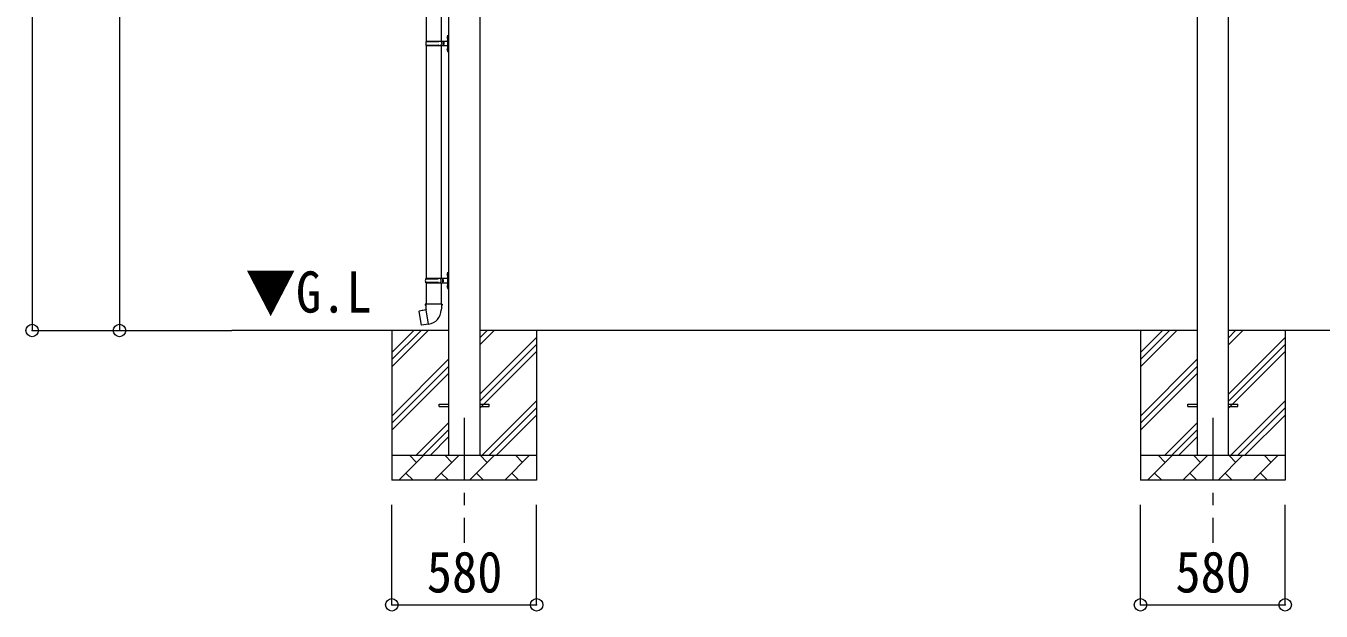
# Model space of a CAD drawing. Units: millimetres at full size, sheet at 1:50. Extents: x -14053 to 14053, y -9700 to 9700.
# Drawn here: x -1522 to 3668, y -6724 to -4380 of the extents above; entities that cross this region are included whole.
import ezdxf
from ezdxf.enums import TextEntityAlignment as Align

# ---------------------------------------------------------------- set-up
doc = ezdxf.new("R2010")
doc.units = ezdxf.units.MM
doc.header["$LTSCALE"] = 50
doc.header["$PDMODE"] = 32
doc.header["$PDSIZE"] = 50
doc.linetypes.add('CHAIN1', pattern=[8, 5, -1, 1, -1])
for name, color, linetype, lineweight in [('0-1_Defpoints', 7, 'CHAIN1', 9), ('0-2_TEXT1', 4, 'Continuous', 9), ('0-3_SHAPE', 7, 'Continuous', 9), ('0-7_PARTS2', 7, 'Continuous', 9), ('0-8_TABLE1', 6, 'Continuous', 9), ('0-9_DIM1', 7, 'Continuous', 9)]:
    doc.layers.add(name, color=color, linetype=linetype, lineweight=lineweight)
doc.styles.add('ＭＳ ゴシック', font='')
doc.styles.get('ＭＳ ゴシック').set_extended_font_data('MS Gothic')

msp = doc.modelspace()

# ---------------------------------------------------------------- linework, layer by layer
at = {"layer": '0-1_Defpoints'}
for p, q in [((234.55, -5950.37), (234.55, -6450.37)), ((3234.55, -5950.37), (3234.55, -6450.37))]:
    msp.add_line(p, q, dxfattribs=at)
at = {"layer": '0-2_TEXT1'}
for p, q in [((3172.05, -2560.02), (3172.05, -6100.37)), ((3297.05, -6100.37), (3297.05, -2560.02)), ((172.05, -2602.87), (172.05, -6100.37)), ((297.05, -2602.87), (297.05, -6100.37)), ((134.55, -5904.87), (134.55, -5895.87)), ((134.55, -5895.87), (172.05, -5895.87)), ((134.55, -5904.87), (172.05, -5904.87)), ((297.05, -5895.87), (334.55, -5895.87)), ((297.05, -5904.87), (334.55, -5904.87)), ((334.55, -5904.87), (334.55, -5895.87)), ((3134.55, -5904.87), (3134.55, -5895.87)), ((3134.55, -5895.87), (3172.05, -5895.87)), ((3134.55, -5904.87), (3172.05, -5904.87)), ((3297.05, -5895.87), (3334.55, -5895.87)), ((3297.05, -5904.87), (3334.55, -5904.87)), ((3334.55, -5904.87), (3334.55, -5895.87))]:
    msp.add_line(p, q, dxfattribs=at)
at = {"layer": '0-3_SHAPE'}
for p, q in [((172.05, -5600.37), (-696.99, -5600.37)), ((-55.45, -5600.37), (-55.45, -6200.37)), ((-55.45, -5688.85), (33.03, -5600.37)), ((-55.45, -5745.42), (89.6, -5600.37)), ((-55.45, -5717.14), (61.31, -5600.37)), ((297.05, -5657.48), (354.15, -5600.37)), ((297.05, -5629.2), (325.87, -5600.37)), ((3172.05, -5600.37), (297.05, -5600.37)), ((524.55, -5600.37), (524.55, -6200.37)), ((2944.55, -5600.37), (2944.55, -6200.37)), ((2944.55, -5688.85), (3033.03, -5600.37)), ((2944.55, -5745.42), (3089.6, -5600.37)), ((2944.55, -5717.14), (3061.31, -5600.37)), ((3297.05, -5657.48), (3354.15, -5600.37)), ((3297.05, -5629.2), (3325.87, -5600.37)), ((6172.05, -5600.37), (3297.05, -5600.37)), ((3524.55, -5600.37), (3524.55, -6200.37)), ((297.05, -5855.47), (524.55, -5627.97)), ((297.05, -5883.76), (524.55, -5656.26)), ((3297.05, -5855.47), (3524.55, -5627.97)), ((3297.05, -5883.76), (3524.55, -5656.26)), ((297.05, -5912.04), (524.55, -5684.54)), ((3297.05, -5912.04), (3524.55, -5684.54)), ((-55.45, -5943.41), (172.05, -5715.91)), ((-55.45, -5971.7), (172.05, -5744.2)), ((2944.55, -5943.41), (3172.05, -5715.91)), ((2944.55, -5971.7), (3172.05, -5744.2)), ((-55.45, -5999.98), (172.05, -5772.48)), ((2944.55, -5999.98), (3172.05, -5772.48)), ((306.7, -6100.37), (524.55, -5882.53)), ((334.99, -6100.37), (524.55, -5910.81)), ((3306.7, -6100.37), (3524.55, -5882.53)), ((3334.99, -6100.37), (3524.55, -5910.81)), ((363.27, -6100.37), (524.55, -5939.1)), ((3363.27, -6100.37), (3524.55, -5939.1)), ((42.14, -6100.37), (172.05, -5970.47)), ((70.43, -6100.37), (172.05, -5998.76)), ((3042.14, -6100.37), (3172.05, -5970.47)), ((3070.43, -6100.37), (3172.05, -5998.76)), ((98.71, -6100.37), (172.05, -6027.04)), ((3098.71, -6100.37), (3172.05, -6027.04)), ((-55.45, -6100.37), (524.55, -6100.37)), ((-27.59, -6200.37), (72.41, -6100.37)), ((43.86, -6128.93), (15.31, -6100.37)), ((113.83, -6200.37), (213.83, -6100.37)), ((185.28, -6128.93), (156.73, -6100.37)), ((255.26, -6200.37), (355.26, -6100.37)), ((326.7, -6128.93), (298.15, -6100.37)), ((396.68, -6200.37), (496.68, -6100.37)), ((468.12, -6128.93), (439.57, -6100.37)), ((2944.55, -6100.37), (3524.55, -6100.37)), ((2972.41, -6200.37), (3072.41, -6100.37)), ((3043.86, -6128.93), (3015.31, -6100.37)), ((3113.83, -6200.37), (3213.83, -6100.37)), ((3185.28, -6128.93), (3156.73, -6100.37)), ((3255.26, -6200.37), (3355.26, -6100.37)), ((3326.7, -6128.93), (3298.15, -6100.37)), ((3396.68, -6200.37), (3496.68, -6100.37)), ((3468.12, -6128.93), (3439.57, -6100.37)), ((0.97, -6171.82), (29.52, -6200.37)), ((142.39, -6171.82), (170.94, -6200.37)), ((283.81, -6171.82), (312.36, -6200.37)), ((425.23, -6171.82), (453.78, -6200.37)), ((3000.97, -6171.82), (3029.52, -6200.37)), ((3142.39, -6171.82), (3170.94, -6200.37)), ((3283.81, -6171.82), (3312.36, -6200.37)), ((3425.23, -6171.82), (3453.78, -6200.37)), ((524.55, -6200.37), (-55.45, -6200.37)), ((3524.55, -6200.37), (2944.55, -6200.37))]:
    msp.add_line(p, q, dxfattribs=at)
at = {"layer": '0-8_TABLE1'}
for p, q in [((-1496.99, -2339.01), (-1496.99, -5600.37)), ((-1146.99, -2600.37), (-1146.99, -5600.37)), ((-1496.99, -5600.37), (-696.99, -5600.37)), ((-55.45, -6699.37), (-55.45, -6299.37)), ((524.55, -6699.37), (524.55, -6299.37)), ((2944.55, -6699.37), (2944.55, -6299.37)), ((3524.55, -6699.37), (3524.55, -6299.37)), ((-55.45, -6699.37), (524.55, -6699.37)), ((2944.55, -6699.37), (3524.55, -6699.37))]:
    msp.add_line(p, q, dxfattribs=at)
for p in [(-1496.99, -5600.37), (-1146.99, -5600.37), (-55.45, -6699.37), (524.55, -6699.37), (2944.55, -6699.37), (3524.55, -6699.37)]:
    msp.add_point(p, dxfattribs=at)
at = {"layer": '0-9_DIM1'}
for p, q in [((82.05, -3507.37), (82.05, -4441.37)), ((142.05, -3509.37), (142.05, -4441.37)), ((81.55, -4443.37), (131.88, -4443.37)), ((81.55, -4457.37), (131.88, -4457.37)), ((82.05, -4459.36), (82.05, -5391.37)), ((82.55, -4441.37), (82.55, -4443.37)), ((82.55, -4441.37), (166.05, -4441.37)), ((82.55, -4459.37), (82.55, -4457.37)), ((82.55, -4459.37), (166.05, -4459.37)), ((141.55, -4441.37), (141.55, -4445.87)), ((141.55, -4454.87), (143.55, -4454.87)), ((141.55, -4459.37), (141.55, -4454.87)), ((142.05, -4459.36), (142.05, -5391.37)), ((149.55, -4441.37), (149.55, -4459.37)), ((149.55, -4454.87), (152.55, -4454.87)), ((165.74, -4424.22), (167.79, -4425.22)), ((165.74, -4428.52), (167.79, -4427.52)), ((167.01, -4422.22), (167.01, -4430.52)), ((167.01, -4422.22), (167.65, -4422.22)), ((167.01, -4430.52), (167.65, -4430.52)), ((167.65, -4422.22), (168.05, -4422.62)), ((167.65, -4422.22), (167.65, -4430.52)), ((167.65, -4430.52), (168.05, -4430.12)), ((167.79, -4425.22), (168.4, -4426.37)), ((167.79, -4427.52), (168.4, -4426.37)), ((168.05, -4418.37), (171.05, -4416.87)), ((168.05, -4418.37), (168.05, -4482.37)), ((171.05, -4416.87), (172.05, -4416.87)), ((171.05, -4416.87), (171.05, -4483.87)), ((172.05, -4416.87), (172.05, -4483.87)), ((165.74, -4472.22), (167.79, -4473.22)), ((165.74, -4476.52), (167.79, -4475.52)), ((167.01, -4470.22), (167.01, -4478.52)), ((167.01, -4470.22), (167.65, -4470.22)), ((167.01, -4478.52), (167.65, -4478.52)), ((167.65, -4470.22), (168.05, -4470.62)), ((167.65, -4470.22), (167.65, -4478.52)), ((167.65, -4478.52), (168.05, -4478.12)), ((167.79, -4473.22), (168.4, -4474.37)), ((167.79, -4475.52), (168.4, -4474.37)), ((168.04, -4482.37), (171.05, -4483.87)), ((171.05, -4483.87), (172.05, -4483.87)), ((79.05, -5393.37), (129.38, -5393.37)), ((80.05, -5391.37), (80.05, -5393.37)), ((80.05, -5391.37), (166.05, -5391.37)), ((139.05, -5391.37), (139.05, -5395.87)), ((147.05, -5391.37), (147.05, -5409.37)), ((165.74, -5374.22), (167.79, -5375.22)), ((165.74, -5378.52), (167.79, -5377.52)), ((167.01, -5372.22), (167.01, -5380.52)), ((167.01, -5372.22), (167.65, -5372.22)), ((167.01, -5380.52), (167.65, -5380.52)), ((167.65, -5372.22), (168.05, -5372.62)), ((167.65, -5372.22), (167.65, -5380.52)), ((167.65, -5380.52), (168.05, -5380.12)), ((167.79, -5375.22), (168.4, -5376.37)), ((167.79, -5377.52), (168.4, -5376.37)), ((168.05, -5368.37), (171.05, -5366.87)), ((168.05, -5368.37), (168.05, -5432.37)), ((171.05, -5366.87), (172.05, -5366.87)), ((171.05, -5366.87), (171.05, -5433.87)), ((172.05, -5366.87), (172.05, -5433.87)), ((79.05, -5407.37), (129.38, -5407.37)), ((80.05, -5409.37), (80.05, -5407.37)), ((80.05, -5409.37), (166.05, -5409.37)), ((82.05, -5409.37), (82.05, -5494.3)), ((139.05, -5404.87), (141.05, -5404.87)), ((139.05, -5409.37), (139.05, -5404.87)), ((142.05, -5409.37), (142.05, -5494.3)), ((147.05, -5404.87), (150.05, -5404.87)), ((165.74, -5422.22), (167.79, -5423.22)), ((165.74, -5426.52), (167.79, -5425.52)), ((167.01, -5420.22), (167.01, -5428.52)), ((167.01, -5420.22), (167.65, -5420.22)), ((167.01, -5428.52), (167.65, -5428.52)), ((167.65, -5420.22), (168.05, -5420.62)), ((167.65, -5420.22), (167.65, -5428.52)), ((167.65, -5428.52), (168.05, -5428.12)), ((167.79, -5423.22), (168.4, -5424.37)), ((167.79, -5425.52), (168.4, -5424.37)), ((168.05, -5432.37), (171.05, -5433.87)), ((171.05, -5433.87), (172.05, -5433.87)), ((80.2, -5494.3), (78.05, -5495.08)), ((78.05, -5495.08), (78.05, -5498.7)), ((78.05, -5498.7), (80.29, -5499.51)), ((80.2, -5494.3), (80.54, -5514.3)), ((143.9, -5494.3), (80.2, -5494.3)), ((143.9, -5494.3), (143.55, -5514.3)), ((146.05, -5498.7), (143.8, -5499.51)), ((143.9, -5494.3), (146.05, -5495.08)), ((146.05, -5495.08), (146.05, -5498.7)), ((52.78, -5523.92), (62.4, -5578.48)), ((66.33, -5520.15), (66.12, -5520.39)), ((68.29, -5519.78), (66.33, -5520.15)), ((68.57, -5519.93), (68.29, -5519.78)), ((80.54, -5514.3), (81.9, -5516.3)), ((91.81, -5574.8), (81.67, -5517.32)), ((81.7, -5516.5), (81.7, -5517.21)), ((81.9, -5516.3), (81.86, -5516.3)), ((142.23, -5516.24), (142.16, -5518.4)), ((143.55, -5514.3), (142.23, -5516.24)), ((63.56, -5579.3), (62.4, -5578.48)), ((91.54, -5574.7), (63.56, -5579.3)), ((76.42, -5577.39), (76.14, -5577.23)), ((78.39, -5577.07), (76.42, -5577.39)), ((78.61, -5576.83), (78.39, -5577.07)), ((92.11, -5575.56), (91.87, -5574.9))]:
    msp.add_line(p, q, dxfattribs=at)
for points in [[(141.55, -4445.87), (143.55, -4445.87), (143.55, -4454.87)], [(149.55, -4445.87), (152.55, -4445.87), (152.55, -4454.87)], [(139.05, -5395.87), (141.05, -5395.87), (141.05, -5404.87)], [(147.05, -5395.87), (150.05, -5395.87), (150.05, -5404.87)], [(81.45, -5517.5), (53.59, -5522.75), (52.78, -5523.92)]]:
    msp.add_lwpolyline(points, dxfattribs=at)
for centre, radius, start, end in [((130.3, -4450.37), 49.25, 171.82876, 180.00002), ((130.3, -4450.37), 49.25, 180.00002, 188.17127), ((131.88, -4441.37), 2, 270, 359.99998), ((131.88, -4459.37), 2, 0.00005, 90.00004), ((171.34, -4426.37), 6, 136.21765, 223.78235), ((166.05, -4439.37), 2, 270, 359.99998), ((166.05, -4461.37), 2, 0.00005, 90.00004), ((171.34, -4474.37), 6, 136.21765, 223.78235), ((127.8, -5400.37), 49.25, 171.82876, 180.00002), ((129.38, -5391.37), 2, 270, 359.99998), ((171.34, -5376.37), 6, 136.21765, 223.78235), ((166.05, -5389.37), 2, 270, 359.99998), ((127.8, -5400.37), 49.25, 180.00002, 188.17127), ((129.38, -5409.37), 2, 0.00005, 90.00004), ((171.34, -5424.37), 6, 136.21765, 223.78235), ((166.05, -5411.37), 2, 0.00005, 90.00004), ((81.4, -5517.21), 0.3, 280.66842, 0), ((81.9, -5516.5), 0.2, 100, 180), ((81.9, -5516.3), 60.3, 279.96938, 358), ((91.59, -5575), 0.3, 20, 99.33158), ((92.3, -5575.49), 0.2, 200, 279.96938)]:
    msp.add_arc(centre, radius, start, end, dxfattribs=at)

# ---------------------------------------------------------------- texts
at = {"layer": '0-7_PARTS2', "style": 'ＭＳ ゴシック', "width": 0.9}
msp.add_text('▼G.L', height=165, dxfattribs=at).set_placement((-642.33, -5578.16), align=Align.BOTTOM_LEFT)
at = {"layer": '0-8_TABLE1', "color": 7, "style": 'ＭＳ ゴシック', "width": 0.9}
for p in [(84.55, -6699.37), (3084.55, -6699.37)]:
    msp.add_text('580', height=165, dxfattribs=at).set_placement(p, align=Align.BOTTOM_LEFT)

doc.saveas('drawing.dxf')
